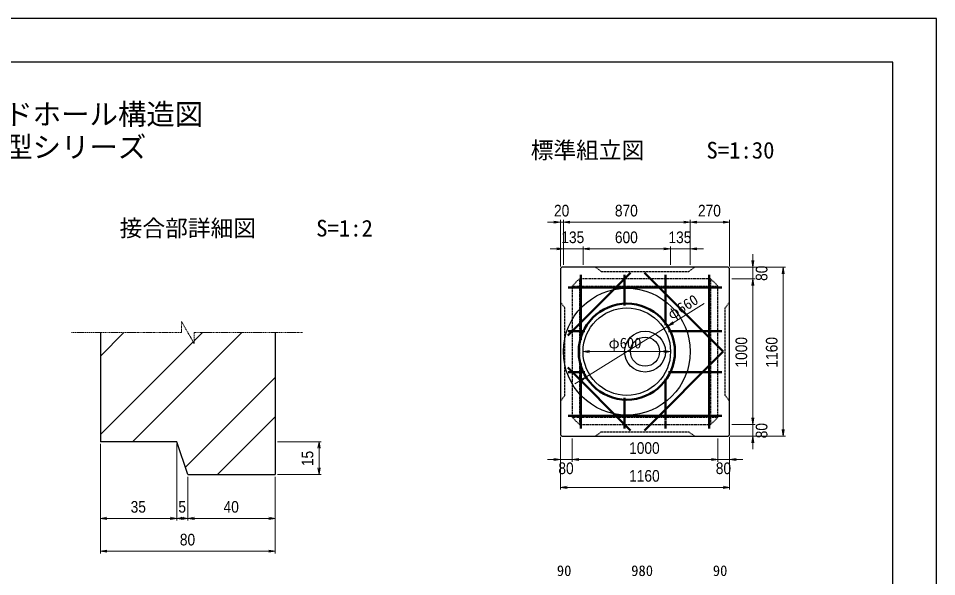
# Model space of a CAD drawing. Units: millimetres, scale not verified. Extents: x -210 to 210, y -148 to 148.
# Drawn here: x 0 to 210, y 20.8 to 148.5 of the extents above; entities that cross this region are included whole.
import ezdxf
from ezdxf.enums import TextEntityAlignment as Align

# ---------------------------------------------------------------- set-up
doc = ezdxf.new("R2010")
doc.units = ezdxf.units.MM
doc.linetypes.add('USER1', pattern=[12.95, 6.35, -3.175, 0.25, -3.175])
doc.linetypes.add('USER2', pattern=[4.7625, 3.175, -1.5875])
doc.layers.add('0-0', color=7, linetype='Continuous')
for name, color, linetype, lineweight in [('0-1_0', 9, 'Continuous', 25), ('0-2_dims', 2, 'Continuous', 13), ('0-3_pen1実線', 4, 'Continuous', 13), ('0-5_pen3実線', 7, 'Continuous', 25), ('0-6_pen4実線', 6, 'Continuous', 25), ('0-7_pen1一点', 4, 'USER1', 13), ('0-8_pen2破線', 3, 'USER2', 25), ('0-9_鉄筋１', 7, 'Continuous', 50), ('0-A_鉄筋２', 7, 'Continuous', 50)]:
    doc.layers.add(name, color=color, linetype=linetype, lineweight=lineweight)
doc.styles.add('ＭＳ ゴシック', font='')
doc.styles.add('ＭＳ Ｐゴシック', font='')
doc.styles.get('ＭＳ ゴシック').set_extended_font_data('MS Gothic')
doc.styles.get('ＭＳ Ｐゴシック').set_extended_font_data('MS PGothic')

# ---------------------------------------------------------------- blocks, each defined once
blk = doc.blocks.new('部分図 1')
at = {"layer": '0-1_0'}
blk.add_lwpolyline([(0, 0), (12600, 0), (12600, 8910), (0, 8910)], close=True, dxfattribs=at)
at = {"layer": '0-2_dims'}
for p, q in [((10019.5, 7511.65), (9929.5, 7511.65)), ((10019.5, 7208), (10019.5, 7526.65)), ((10039.5, 7511.65), (10019.5, 7511.65)), ((10039.5, 7218), (10039.5, 7526.65)), ((10039.5, 7218), (10039.5, 7526.65)), ((10909.5, 7511.65), (10039.5, 7511.65)), ((10039.5, 7511.65), (10129.5, 7511.65)), ((10909.5, 7218), (10909.5, 7526.65)), ((10909.5, 7218), (10909.5, 7526.65)), ((10909.5, 7511.65), (11179.5, 7511.65)), ((11179.5, 7208), (11179.5, 7526.65)), ((10039.5, 7328.65), (9949.5, 7328.65)), ((10039.5, 7218), (10039.5, 7343.65)), ((10174.5, 7328.65), (10039.5, 7328.65)), ((10174.5, 7218), (10174.5, 7343.65)), ((10174.5, 7218), (10174.5, 7343.65)), ((10174.5, 7328.65), (10774.5, 7328.65)), ((10174.5, 7328.65), (10264.5, 7328.65)), ((10774.5, 7328.65), (10684.5, 7328.65)), ((10774.5, 7218), (10774.5, 7343.65)), ((10774.5, 7218), (10774.5, 7343.65)), ((10774.5, 7328.65), (10909.5, 7328.65)), ((10909.5, 7218), (10909.5, 7343.65)), ((10909.5, 7328.65), (10999.5, 7328.65)), ((11338.87, 7203), (11338.87, 7293)), ((11184.5, 7203), (11353.87, 7203)), ((11184.5, 7203), (11562.27, 7203)), ((11338.87, 7123), (11338.87, 7203)), ((11547.27, 6043), (11547.27, 7203)), ((11194.5, 7123), (11353.87, 7123)), ((11194.5, 7123), (11353.87, 7123)), ((11338.87, 7123), (11338.87, 7033)), ((11338.87, 7123), (11338.87, 6123)), ((11338.87, 6123), (11338.87, 6213)), ((11194.5, 6123), (11353.87, 6123)), ((11194.5, 6123), (11353.87, 6123)), ((11338.87, 6123), (11338.87, 6043)), ((6862.5, 5989.69), (6862.5, 5464.03)), ((6862.5, 5989.69), (6862.5, 5239.03)), ((7387.5, 5989.69), (7387.5, 5464.03)), ((7387.5, 5989.69), (7387.5, 5464.03)), ((8077.5, 6004.69), (8377.59, 6004.69)), ((8362.59, 6004.69), (8362.59, 5779.69)), ((10019.5, 6038), (10019.5, 5867.67)), ((10019.5, 6038), (10019.5, 5676.65)), ((10099.5, 6028), (10099.5, 5867.67)), ((10099.5, 6028), (10099.5, 5867.67)), ((11099.5, 6028), (11099.5, 5867.67)), ((11099.5, 6028), (11099.5, 5867.67)), ((11179.5, 6038), (11179.5, 5867.67)), ((11179.5, 6038), (11179.5, 5676.65)), ((11184.5, 6043), (11353.87, 6043)), ((11184.5, 6043), (11562.27, 6043)), ((11338.87, 6043), (11338.87, 5953)), ((10019.5, 5882.67), (9929.5, 5882.67)), ((10099.5, 5882.67), (10019.5, 5882.67)), ((10099.5, 5882.67), (10189.5, 5882.67)), ((10099.5, 5882.67), (11099.5, 5882.67)), ((11099.5, 5882.67), (11009.5, 5882.67)), ((11099.5, 5882.67), (11179.5, 5882.67)), ((11179.5, 5882.67), (11269.5, 5882.67)), ((7462.5, 5764.69), (7462.5, 5464.03)), ((7462.5, 5764.69), (7462.5, 5464.03)), ((8062.5, 5764.69), (8062.5, 5464.03)), ((8062.5, 5764.69), (8062.5, 5239.03)), ((8077.5, 5779.69), (8377.59, 5779.69)), ((10019.5, 5691.65), (11179.5, 5691.65)), ((7387.5, 5479.03), (6862.5, 5479.03)), ((7462.5, 5479.03), (7387.5, 5479.03)), ((7462.5, 5479.03), (8062.5, 5479.03)), ((8062.5, 5254.03), (6862.5, 5254.03))]:
    blk.add_line(p, q, dxfattribs=at)
at = {"layer": '0-2_dims', "lineweight": 18}
for p, q in [((10754.93, 6796.95), (11005.62, 6952.46)), ((10754.93, 6796.95), (10194.07, 6449.05)), ((10174.5, 6623), (10774.5, 6623)), ((10194.07, 6449.05), (10117.59, 6401.61))]:
    blk.add_line(p, q, dxfattribs=at)
at = {"layer": '0-2_dims'}
for points in [[(9974.5, 7504.15), (10019.5, 7511.65), (9974.5, 7519.15)], [(10084.5, 7519.15), (10039.5, 7511.65), (10084.5, 7504.15)], [(10084.5, 7519.15), (10039.5, 7511.65), (10084.5, 7504.15)], [(10864.5, 7504.15), (10909.5, 7511.65), (10864.5, 7519.15)], [(10954.5, 7519.15), (10909.5, 7511.65), (10954.5, 7504.15)], [(11134.5, 7504.15), (11179.5, 7511.65), (11134.5, 7519.15)], [(9994.5, 7321.15), (10039.5, 7328.65), (9994.5, 7336.15)], [(10219.5, 7336.15), (10174.5, 7328.65), (10219.5, 7321.15)], [(10219.5, 7336.15), (10174.5, 7328.65), (10219.5, 7321.15)], [(10729.5, 7321.15), (10774.5, 7328.65), (10729.5, 7336.15)], [(10729.5, 7321.15), (10774.5, 7328.65), (10729.5, 7336.15)], [(10954.5, 7336.15), (10909.5, 7328.65), (10954.5, 7321.15)], [(11331.37, 7248), (11338.87, 7203), (11346.37, 7248)], [(11554.77, 7158), (11547.27, 7203), (11539.77, 7158)], [(11346.37, 7078), (11338.87, 7123), (11331.37, 7078)], [(11346.37, 7078), (11338.87, 7123), (11331.37, 7078)], [(11331.37, 6168), (11338.87, 6123), (11346.37, 6168)], [(11331.37, 6168), (11338.87, 6123), (11346.37, 6168)], [(11539.77, 6088), (11547.27, 6043), (11554.77, 6088)], [(8370.09, 5959.69), (8362.59, 6004.69), (8355.09, 5959.69)], [(11346.37, 5998), (11338.87, 6043), (11331.37, 5998)], [(9974.5, 5875.17), (10019.5, 5882.67), (9974.5, 5890.17)], [(10144.5, 5890.17), (10099.5, 5882.67), (10144.5, 5875.17)], [(10144.5, 5890.17), (10099.5, 5882.67), (10144.5, 5875.17)], [(11054.5, 5875.17), (11099.5, 5882.67), (11054.5, 5890.17)], [(11054.5, 5875.17), (11099.5, 5882.67), (11054.5, 5890.17)], [(11224.5, 5890.17), (11179.5, 5882.67), (11224.5, 5875.17)], [(8355.09, 5824.69), (8362.59, 5779.69), (8370.09, 5824.69)], [(10064.5, 5699.15), (10019.5, 5691.65), (10064.5, 5684.15)], [(11134.5, 5684.15), (11179.5, 5691.65), (11134.5, 5699.15)], [(6907.5, 5486.53), (6862.5, 5479.03), (6907.5, 5471.53)], [(7342.5, 5471.53), (7387.5, 5479.03), (7342.5, 5486.53)], [(7432.5, 5486.53), (7387.5, 5479.03), (7432.5, 5471.53)], [(7417.5, 5471.53), (7462.5, 5479.03), (7417.5, 5486.53)], [(7507.5, 5486.53), (7462.5, 5479.03), (7507.5, 5471.53)], [(8017.5, 5471.53), (8062.5, 5479.03), (8017.5, 5486.53)], [(6907.5, 5261.53), (6862.5, 5254.03), (6907.5, 5246.53)], [(8017.5, 5246.53), (8062.5, 5254.03), (8017.5, 5261.53)]]:
    blk.add_lwpolyline(points, dxfattribs=at)
at = {"layer": '0-2_dims', "lineweight": 18}
for points in [[(10789.22, 6827.05), (10754.93, 6796.95), (10797.12, 6814.3)], [(10219.5, 6630.5), (10174.5, 6623), (10219.5, 6615.5)], [(10729.5, 6615.5), (10774.5, 6623), (10729.5, 6630.5)], [(10159.78, 6418.95), (10194.07, 6449.05), (10151.88, 6431.7)]]:
    blk.add_lwpolyline(points, dxfattribs=at)
at = {"layer": '0-3_pen1実線'}
for p, q in [((6862.5, 6593.09), (7024.1, 6754.69)), ((7082.33, 6004.69), (7832.33, 6754.69)), ((7505.8, 6697.58), (7562.92, 6754.69)), ((6862.5, 6054.28), (7499.26, 6691.03)), ((7445.91, 5829.46), (8062.5, 6446.05)), ((7665.55, 5779.69), (8062.5, 6176.65))]:
    blk.add_line(p, q, dxfattribs=at)
at = {"layer": '0-5_pen3実線'}
for p, q in [((10029.5, 7203), (10019.5, 7193)), ((10019.5, 7193), (10019.5, 6053)), ((11169.5, 7203), (10029.5, 7203)), ((11169.5, 7203), (11179.5, 7193)), ((11179.5, 6053), (11179.5, 7193)), ((6862.5, 6754.69), (6862.5, 6004.69)), ((8062.5, 6754.69), (8062.5, 5779.69)), ((10019.5, 6053), (10029.5, 6043)), ((11179.5, 6053), (11169.5, 6043)), ((7387.5, 6004.69), (6862.5, 6004.69)), ((7462.5, 5779.69), (7387.5, 6004.69)), ((10029.5, 6043), (11169.5, 6043)), ((7462.5, 5779.69), (8062.5, 5779.69))]:
    blk.add_line(p, q, dxfattribs=at)
for centre, radius in [((10474.5, 6623), 435), ((10474.5, 6623), 300), ((10599.5, 6623), 140), ((10599.5, 6623), 100)]:
    blk.add_circle(centre, radius, dxfattribs=at)
at = {"layer": '0-6_pen4実線'}
blk.add_lwpolyline([(300, 300), (12300, 300), (12300, 8610), (300, 8610)], close=True, dxfattribs=at)
at = {"layer": '0-7_pen1一点'}
for p, q in [((7419.2, 6754.69), (7419.2, 6829.69)), ((7505.8, 6679.69), (7419.2, 6829.69)), ((7419.2, 6754.69), (6662.79, 6754.69)), ((8250, 6754.69), (7505.8, 6754.69)), ((7505.8, 6754.69), (7505.8, 6679.69))]:
    blk.add_line(p, q, dxfattribs=at)
at = {"layer": '0-8_pen2破線'}
for p, q in [((10299.5, 7173), (10259.5, 7203)), ((10099.5, 7073), (10149.5, 7123)), ((11049.5, 7123), (10149.5, 7123)), ((10149.5, 7123), (10149.5, 6123)), ((11049.5, 7123), (11099.5, 7073)), ((11049.5, 7123), (11049.5, 6123)), ((10099.5, 7073), (10099.5, 6173)), ((10099.5, 7073), (11099.5, 7073)), ((11099.5, 6173), (11099.5, 7073)), ((10049.5, 6923), (10019.5, 6963)), ((11149.5, 6923), (11179.5, 6963)), ((10049.5, 6323), (10049.5, 6923)), ((11149.5, 6323), (11149.5, 6923)), ((10049.5, 6323), (10019.5, 6283)), ((11149.5, 6323), (11179.5, 6283)), ((10149.5, 6123), (10099.5, 6173)), ((10099.5, 6173), (11099.5, 6173)), ((10149.5, 6123), (11049.5, 6123)), ((11099.5, 6173), (11049.5, 6123)), ((10299.5, 6073), (10259.5, 6043)), ((10299.5, 6073), (10899.5, 6073)), ((10899.5, 6073), (10939.5, 6043))]:
    blk.add_line(p, q, dxfattribs=at)
blk.add_lwpolyline([(10299.5, 7173), (10899.5, 7173), (10939.5, 7203)], dxfattribs=at)
at = {"layer": '0-9_鉄筋１'}
for p, q in [((10069.81, 6732.69), (10500.26, 7163.14)), ((11135.78, 6623), (10595.64, 7163.14)), ((10122.5, 7063), (11076.5, 7063)), ((10159.5, 7100), (10159.5, 6705)), ((10459.5, 7100), (10459.5, 6940)), ((10739.5, 7100), (10739.5, 6805)), ((11039.5, 7100), (11039.5, 6146)), ((10122.5, 6763), (10187.5, 6763)), ((11076.5, 6763), (10761.5, 6763)), ((11135.78, 6623), (10595.64, 6082.86)), ((10069.81, 6513.31), (10500.26, 6082.86)), ((10159.5, 6541), (10159.5, 6146)), ((10122.5, 6483), (10187.5, 6483)), ((10739.5, 6436), (10739.5, 6151)), ((11076.5, 6483), (10761.5, 6483)), ((10459.5, 6306), (10459.5, 6146)), ((10122.5, 6183), (11076.5, 6183))]:
    blk.add_line(p, q, dxfattribs=at)
blk.add_circle((10474.5, 6623), 330, dxfattribs=at)
at = {"layer": '0-A_鉄筋２'}
for p, q in [((10159.5, 7100), (10159.5, 7150)), ((10459.5, 7150), (10459.5, 7100)), ((10739.5, 7150), (10739.5, 7100)), ((11039.5, 7150), (11039.5, 7100)), ((10072.5, 7063), (10122.5, 7063)), ((11126.5, 7063), (11076.5, 7063)), ((10072.5, 6763), (10122.5, 6763)), ((11126.5, 6763), (11076.5, 6763)), ((10072.5, 6483), (10122.5, 6483)), ((11126.5, 6483), (11076.5, 6483)), ((10072.5, 6183), (10122.5, 6183)), ((11126.5, 6183), (11076.5, 6183)), ((10159.5, 6146), (10159.5, 6096)), ((10459.5, 6096), (10459.5, 6146)), ((10739.5, 6096), (10739.5, 6146)), ((11039.5, 6096), (11039.5, 6146))]:
    blk.add_line(p, q, dxfattribs=at)
at = {"layer": '0-2_dims', "color": 7, "style": 'ＭＳ Ｐゴシック', "width": 0.9}
for s, p in [('20', (9974.95, 7526.65)), ('870', (10392.68, 7526.65)), ('270', (10962.68, 7526.65)), ('135', (10025.18, 7343.65)), ('600', (10392.68, 7343.65)), ('135', (10760.18, 7343.65)), ('1000', (10490.41, 5897.67)), ('80', (10004.95, 5758.58)), ('80', (11084.95, 5758.58)), ('1160', (10490.41, 5706.65)), ('35', (7070.45, 5494.03)), ('5', (7397.73, 5494.03)), ('40', (7707.95, 5494.03)), ('80', (7407.95, 5269.03))]:
    blk.add_text(s, height=79.98, dxfattribs=at).set_placement(p, align=Align.BOTTOM_LEFT)
for s, p in [('80', (11462.96, 7108.45)), ('1000', (11323.87, 6513.91)), ('1160', (11532.27, 6513.91)), ('80', (11462.96, 6028.45)), ('15', (8347.59, 5837.65))]:
    blk.add_text(s, height=79.98, rotation=90, dxfattribs=at).set_placement(p, align=Align.BOTTOM_LEFT)
at = {"layer": '0-2_dims', "color": 7, "style": 'ＭＳ ゴシック'}
blk.add_text('φ660', height=73.31, rotation=31.812, dxfattribs=at).set_placement((10792.91, 6821.1), align=Align.BOTTOM_LEFT)
blk.add_text('φ600', height=73.31, dxfattribs=at).set_placement((10349.5, 6623.5), align=Align.BOTTOM_LEFT)
at = {"layer": '0-5_pen3実線', "style": 'ＭＳ ゴシック'}
for s, height, p in [('\u3000標準組立図\u3000', 114.3, (9659, 7913.73)), ('S=1:30', 114.4, (11020.65, 7913.73)), ('\u3000接合部詳細図\u3000', 114.4, (6838.57, 7378.74)), ('S=1:2', 114.3, (8343.31, 7378.76))]:
    blk.add_text(s, height=height, dxfattribs=at).set_placement(p, align=Align.BOTTOM_LEFT)
at = {"layer": '0-6_pen4実線', "style": 'ＭＳ ゴシック'}
for s, p in [('\u3000ＫＯＥＩハンドホール構造図\u3000', (4837.55, 8137.5)), ('１０００型シリーズ', (5422.51, 7912.5))]:
    blk.add_text(s, height=143, dxfattribs=at).set_placement(p, align=Align.BOTTOM_LEFT)
at = {"layer": '0-9_鉄筋１', "style": 'ＭＳ ゴシック'}
for s, p in [('90', (9994.45, 5061.5)), ('980', (10504.45, 5061.5)), ('90', (11064.5, 5061.5))]:
    blk.add_text(s, height=73.31, dxfattribs=at).set_placement(p, align=Align.BOTTOM_LEFT)

msp = doc.modelspace()

# ---------------------------------------------------------------- block references
at = {"layer": '0-0', "xscale": 0.0333333, "yscale": 0.0333333}
msp.add_blockref('部分図 1', (-210, -148.5), dxfattribs=at)

doc.saveas('drawing.dxf')
